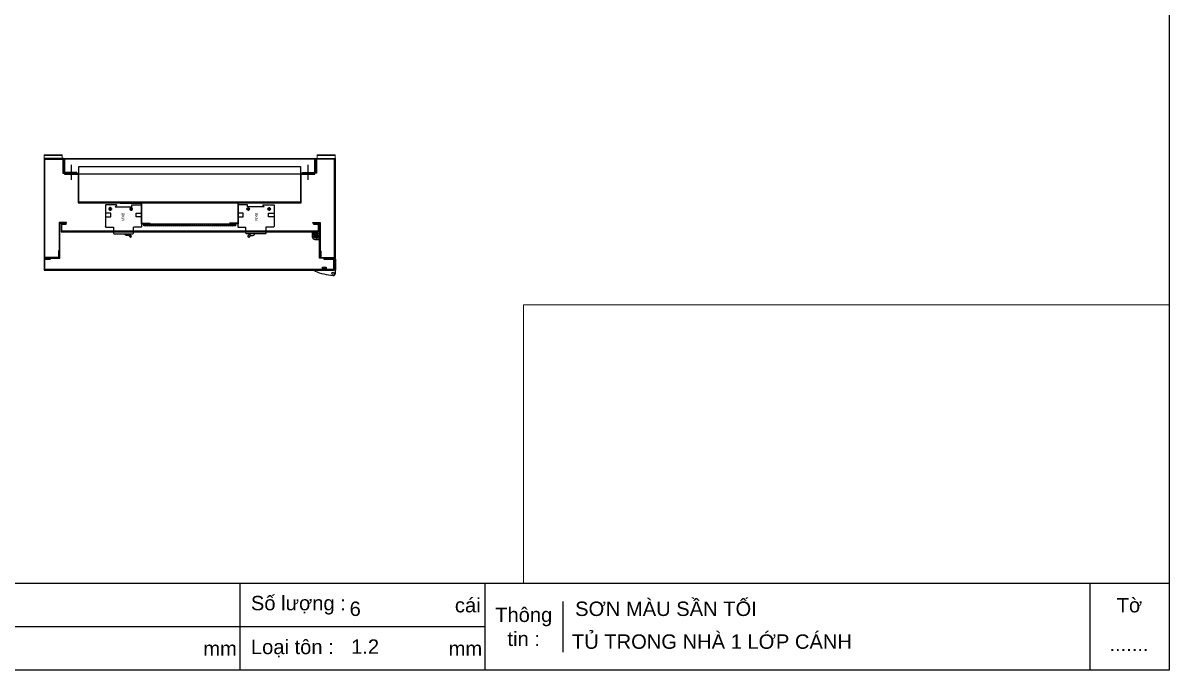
# Model space of a CAD drawing. Header units: millimetres. Extents: x 0 to 4783, y 0 to 3382.
# Drawn here: x 2221 to 4783, y 0 to 1446 of the extents above; entities that cross this region are included whole.
import ezdxf

# ---------------------------------------------------------------- set-up
doc = ezdxf.new("R2010")
doc.units = ezdxf.units.MM
doc.layers.add('0 TĂNG CỨNG', color=7, linetype='Continuous', lineweight=15)
doc.styles.add('Arial', font='arial.ttf')

# ---------------------------------------------------------------- blocks, each defined once
blk = doc.blocks.new('KHUNG CHUẨN')
at = {"color": 7}
for p, q in [((19889.2, -28535.2), (16919.2, -28535.2)), ((18599.2, -28535.2), (18599.2, -28655.2)), ((18939.2, -28535.2), (18939.2, -28655.2)), ((19779.2, -28535.2), (19779.2, -28655.2)), ((19047.6, -28560.2), (19047.6, -28630.2)), ((18939.2, -28595.2), (16919.2, -28595.2))]:
    blk.add_line(p, q, dxfattribs=at)
blk.add_lwpolyline([(16919.2, -26555.2), (19889.2, -26555.2), (19889.2, -28655.2), (16919.2, -28655.2)], close=True, dxfattribs=at)
at = {"color": 2, "char_height": 20, "style": 'Arial'}
for s, insert, width, attachment_point in [('  Số lượng :', (18599.2, -28565.2), 917.634, 4), ('cái', (18897.9, -28565.2), 63.517, 4), ('Tờ', (19834.2, -28565.2), 110, 5), ('Thông\\Ptin :', (18993.4, -28595.2), 108.311, 5), ('mm', (18548.6, -28625.2), 73.831, 4), ('  Loại tôn :', (18599.2, -28625.2), 917.634, 4), ('mm', (18889.2, -28625.2), 917.634, 4)]:
    blk.add_mtext(s, dxfattribs=dict(at, insert=insert, width=width, attachment_point=attachment_point))
at = {"color": 3, "style": 'Arial'}
for tag, p in [('#01', (17055.6, -28580.1)), ('#02', (17431.4, -28580.1)), ('#03', (18030.6, -28580.1)), ('#08', (18751.7, -28580.1)), ('#10', (19064.8, -28580.1)), ('#11', (19060.3, -28625.7)), ('#04', (17024.8, -28634.6)), ('#05', (17308.5, -28633)), ('#06', (17632.7, -28633.7)), ('#07', (18002, -28634.7)), ('#09', (18753.8, -28632.6)), ('#12', (19806.5, -28628.9))]:
    blk.add_attdef(tag, p, '', height=20, dxfattribs=at)
blk = doc.blocks.new('HL044-1.3-B')
h = blk.add_hatch()
h.set_pattern_fill('ANSI31', color=1, scale=0.3, style=0)
h.set_pattern_definition([(45, (-80982.31925, -42991.2648), (-0.673519209, 0.673519209), [])])
h.paths.add_polyline_path([(-15.5, 27), (-15.5, 24), (-9.5, 24), (-9.5, 27)])
at = {"color": 1}
for p, q in [((-22, 24), (-22, 27)), ((-22, 27), (1, 27)), ((-15.5, 24), (-15.5, 27)), ((-9.5, 24), (-9.5, 27)), ((0, 0), (-43, 0)), ((-43, 0), (-43, -2)), ((-25, 6.5), (-25, 0)), ((-25, 6.5), (-19, 5.9)), ((-25, 5.5), (-19, 4.9)), ((-25, 4.5), (-19, 3.9)), ((-25, 3.5), (-19, 2.9)), ((-25, 2.5), (-19, 1.9)), ((-25, 1.5), (-19, 0.9)), ((-25, 0.5), (-19.7, 0)), ((-1, 24), (-22, 24)), ((-19, 6.5), (-19, 0)), ((0, 23), (0, 0)), ((0, 7.5), (3, 7.5)), ((0, 6), (3, 6)), ((3, 25), (3, 0)), ((3, -6.5), (3, 0))]:
    blk.add_line(p, q, dxfattribs=at)
blk.add_lwpolyline([(-26, 6.5), (-18, 6.5), (-18, 0), (-26, 0)], close=True, dxfattribs=at)
blk.add_circle((-2.3, -7), 2.55, dxfattribs=at)
for centre, radius, start, end in [((1, 25), 2, 0, 90), ((-1, 23), 1, 0, 90), ((15.4, 147.7), 160.7, 248.6705, 263.5901), ((-2.5, -6.5), 5.5, 270, 0)]:
    blk.add_arc(centre, radius, start, end, dxfattribs=at)
blk = doc.blocks.new('BL012')
at = {"layer": '0 TĂNG CỨNG'}
h = blk.add_hatch(dxfattribs=at)
h.set_pattern_fill('ANSI31', color=2, scale=0.5, angle=90, style=0)
h.set_pattern_definition([(135, (23302.7808, 85186.7055), (1.122532015, 1.122532015), [])])
edge = h.paths.add_edge_path()
edge.add_line((-3, 0), (-3, 6))
edge.add_arc((-2, 6), 1, 90, 180, ccw=False)
edge.add_line((-2, 7), (2, 7))
edge.add_arc((2, 6), 1, 0, 90, ccw=False)
edge.add_line((3, 6), (3, 0))
edge.add_line((3, 0), (-3, 0))
at = {"color": 8}
for p, q in [((-0.7, 10.5), (0.7, 10.5)), ((0, 11.2), (0, 9.7))]:
    blk.add_line(p, q, dxfattribs=at)
at = {"color": 1}
blk.add_lwpolyline([(-6, 10.5), (-6, 0), (6, 0), (6, 10.5)], dxfattribs=at)
at = {"color": 2}
blk.add_lwpolyline([(-3, 0), (-3, 6, -0.414214), (-2, 7), (2, 7, -0.414214), (3, 6), (3, 0)], format="xyb", close=True, dxfattribs=at)
at = {"color": 1}
blk.add_circle((0, 10.5), 3, dxfattribs=at)
blk.add_circle((0, 10.5), 3, dxfattribs=at)
for start, end in [(0, 180), (300, 240)]:
    blk.add_arc((0, 10.5), 6, start, end, dxfattribs=at)
blk = doc.blocks.new('HCC BKN')
for p, q in [((0, -9.7), (0, 0)), ((0, 0), (49, 0)), ((0, -24.6), (0, -12.1)), ((5, -22), (1.6, -24.8)), ((5, -22), (5, -59)), ((5.6, -10.9), (13.4, -10.9)), ((9.6, -6.9), (9.6, -14.9)), ((50, -1), (50, -18)), ((0, -60), (0, -81)), ((5, -59), (1, -59)), ((5.3, -57.7), (13.4, -57.7)), ((9.6, -53.7), (9.6, -61.7)), ((50, -80), (50, -63)), ((71.1, -58.6), (66.2, -54.8)), ((68.2, -52.5), (73, -56.3)), ((73, -56.3), (71.1, -58.6)), ((0, -81), (49, -81))]:
    blk.add_line(p, q)
at = {"color": 1}
for points in [[(19, 0), (27, 0), (27, -12), (19, -12)], [(19, -81), (27, -81), (27, -69), (19, -69)]]:
    blk.add_lwpolyline(points, close=True, dxfattribs=at)
at = {"color": 7}
blk.add_lwpolyline([(50, -18), (63, -18, -0.414214), (65, -20), (65, -61, -0.414214), (63, -63), (50, -63)], format="xyb", dxfattribs=at)
for centre, radius in [((9.6, -10.9), 2.97), ((9.6, -10.9), 1.26), ((9.6, -57.7), 2.97), ((9.6, -57.7), 1.26)]:
    blk.add_circle(centre, radius)
for centre, radius, start, end in [((49, -1), 1, 0, 90), ((-0.5, -10.9), 1.25, 291.7646, 68.2354), ((0.9, -23.7), 1.23, 222.1341, 301.7407), ((61.8, -49), 7.23, 295.9027, 64.0973), ((1, -60), 1, 90, 180), ((49, -80), 1, 270, 0)]:
    blk.add_arc(centre, radius, start, end)
at = {"color": 1, "insert": (18.4, -36.4), "char_height": 6, "attachment_point": 1}
blk.add_mtext('\\A1;BKN ', dxfattribs=at)

msp = doc.modelspace()

# ---------------------------------------------------------------- hatches: boundary and pattern name
h = msp.add_hatch()
h.set_pattern_fill('ANSI31', color=4, style=0)
h.set_pattern_definition([(45, (95524.7904, -83701.1548), (-2.24506403, 2.24506403), [])])
h.paths.add_polyline_path([(2491.2, 997.7), (2696.2, 997.7), (2696.2, 992.7), (2491.2, 992.7)])
at = {"layer": '0 TĂNG CỨNG'}
h = msp.add_hatch(dxfattribs=at)
h.set_pattern_fill('JIS_WOOD', color=256, style=0)
h.set_pattern_definition([(135, (154017.2079, -55790.4293), (0.4999999992, 0.4999999992), [])])
h.paths.add_polyline_path([(2308.7, 1149.9), (2268.7, 1149.9), (2268.7, 1151.7), (2308.7, 1151.7)])
h = msp.add_hatch(dxfattribs=at)
h.set_pattern_fill('JIS_WOOD', color=256, style=0)
h.set_pattern_definition([(45, (122301.3254, -55790.4293), (-0.4999999992, 0.4999999992), [])])
h.paths.add_polyline_path([(2878.7, 1149.9), (2918.7, 1149.9), (2918.7, 1151.7), (2878.7, 1151.7)])

# ---------------------------------------------------------------- linework, layer by layer
at = {"color": 2}
for p, q in [((2329.2, 1095.4), (2329.2, 1129)), ((2858.2, 1095.4), (2858.2, 1129))]:
    msp.add_line(p, q, dxfattribs=at)
at = {"color": 46}
for p, q in [((2485, 1002.4), (2485, 1001.2)), ((2657.4, 997.4), (2657.4, 996.2))]:
    msp.add_line(p, q, dxfattribs=at)
at = {"color": 7}
for points in [[(2300.2, 937.2), (2300.2, 922.2), (2270.2, 922.2), (2270.2, 1142.2), (2310.2, 1142.2), (2310.2, 1110.7), (2341.7, 1110.7), (2341.7, 1112.2), (2311.7, 1112.2), (2311.7, 1143.7), (2268.7, 1143.7), (2268.7, 920.7), (2301.7, 920.7), (2301.7, 937.2)], [(2873.7, 1112.2), (2873.7, 1142.2), (2313.7, 1142.2), (2313.7, 1112.2), (2312.2, 1112.2), (2312.2, 1143.7), (2875.2, 1143.7), (2875.2, 1112.2)], [(2887.2, 937.2), (2887.2, 922.2), (2917.2, 922.2), (2917.2, 1142.2), (2877.2, 1142.2), (2877.2, 1110.7), (2845.7, 1110.7), (2845.7, 1112.2), (2875.7, 1112.2), (2875.7, 1143.7), (2918.7, 1143.7), (2918.7, 920.7), (2885.7, 920.7), (2885.7, 937.2)], [(2903.2, 918.2), (2915.2, 918.2), (2915.2, 895.2), (2270.2, 895.2), (2270.2, 918.2), (2282.2, 918.2), (2282.2, 919.7), (2268.7, 919.7), (2268.7, 893.7), (2916.7, 893.7), (2916.7, 919.7), (2903.2, 919.7)]]:
    msp.add_lwpolyline(points, close=True, dxfattribs=at)
at = {"color": 8}
msp.add_lwpolyline([(2873.2, 1110.2), (2841.7, 1110.2), (2841.7, 1046.2), (2345.7, 1046.2), (2345.7, 1110.2), (2314.2, 1110.2), (2314.2, 1108.7), (2344.2, 1108.7), (2344.2, 1044.7), (2843.2, 1044.7), (2843.2, 1108.7), (2873.2, 1108.7)], close=True, dxfattribs=at)
msp.add_lwpolyline([(2841.2, 1110.7), (2872.2, 1110.7), (2872.2, 1108.7), (2315.2, 1108.7), (2315.2, 1110.7), (2346.2, 1110.7), (2346.2, 1125.7), (2841.2, 1125.7), (2841.2, 1110.7)], dxfattribs=at)
at = {"color": 46}
for points in [[(2438.6, 1044.7), (2486.2, 1044.7), (2486.2, 998.9), (2505, 998.9)], [(2438.6, 1043.5), (2485, 1043.5), (2485, 997.7), (2505, 997.7)], [(2748.8, 1044.7), (2701.2, 1044.7), (2701.2, 998.9), (2682.4, 998.9)], [(2748.8, 1043.5), (2702.4, 1043.5), (2702.4, 997.7), (2682.4, 997.7)]]:
    msp.add_lwpolyline(points, dxfattribs=at)
at = {"color": 3}
for points in [[(2318.2, 1000.7), (2301.7, 1000.7), (2301.7, 920.7), (2303.2, 920.7), (2303.2, 999.2), (2318.2, 999.2)], [(2869.2, 1000.7), (2885.7, 1000.7), (2885.7, 920.7), (2884.2, 920.7), (2884.2, 999.2), (2869.2, 999.2)]]:
    msp.add_lwpolyline(points, close=True, dxfattribs=at)
at = {"color": 6}
msp.add_lwpolyline([(2870.7, 996.7), (2880.7, 996.7), (2880.7, 980.7), (2307.7, 980.7), (2307.7, 996.7), (2317.7, 996.7), (2317.7, 998.2), (2306.2, 998.2), (2306.2, 979.2), (2882.2, 979.2), (2882.2, 998.2), (2870.7, 998.2)], close=True, dxfattribs=at)
at = {"color": 4}
msp.add_lwpolyline([(2491.2, 997.7), (2696.2, 997.7), (2696.2, 992.7), (2491.2, 992.7)], close=True, dxfattribs=at)
at = {"layer": '0 TĂNG CỨNG'}
for points in [[(2308.7, 1143.7), (2268.7, 1143.7), (2268.7, 1151.7), (2308.7, 1151.7)], [(2308.7, 1149.9), (2268.7, 1149.9), (2268.7, 1151.7), (2308.7, 1151.7)], [(2878.7, 1143.7), (2918.7, 1143.7), (2918.7, 1151.7), (2878.7, 1151.7)], [(2878.7, 1149.9), (2918.7, 1149.9), (2918.7, 1151.7), (2878.7, 1151.7)], [(4783.2, 193.3), (3340.3, 193.3), (3340.3, 816.7), (4783.2, 816.7)]]:
    msp.add_lwpolyline(points, close=True, dxfattribs=at)

# ---------------------------------------------------------------- block references
at = {"color": 3}
ref = msp.add_blockref('KHUNG CHUẨN', (-27248.6, 46149.4), dxfattribs=dict(at, xscale=1.610510000005888, yscale=1.610510000005888, zscale=1.610510000005888))
ref.add_attrib('#08', '6', (2951.2, 120.9), dxfattribs={"color": 3, "height": 32.2, "style": 'Arial'})
ref.add_attrib('#09', '1.2', (2954.6, 36.3), dxfattribs={"color": 3, "height": 32.21, "style": 'Arial'})
ref.add_attrib('#10', 'SƠN MÀU SẦN TỐI', (3455.4, 120.9), dxfattribs={"color": 3, "height": 32.21, "style": 'Arial'})
ref.add_attrib('#11', 'TỦ TRONG NHÀ 1 LỚP CÁNH', (3448.2, 47.5), dxfattribs={"color": 3, "height": 32.21, "style": 'Arial'})
ref.add_attrib('#12', '.......', (4649.9, 42.3), dxfattribs={"color": 3, "height": 32.21, "style": 'Arial'})
at = {"color": 7, "xscale": -1, "rotation": 90}
msp.add_blockref('HCC BKN', (2405.2, 1040.2), dxfattribs=at)
at = {"color": 7, "rotation": 270}
msp.add_blockref('HCC BKN', (2782.2, 1040.2), dxfattribs=at)
at = {"color": 8}
for p, rotation in [((2873.7, 979.2), 180), ((2884.2, 968.7), 90)]:
    msp.add_blockref('BL012', p, dxfattribs=dict(at, rotation=rotation))
at = {"color": 7}
msp.add_blockref('HL044-1.3-B', (2916.7, 893.7), dxfattribs=at)

doc.saveas('drawing.dxf')
